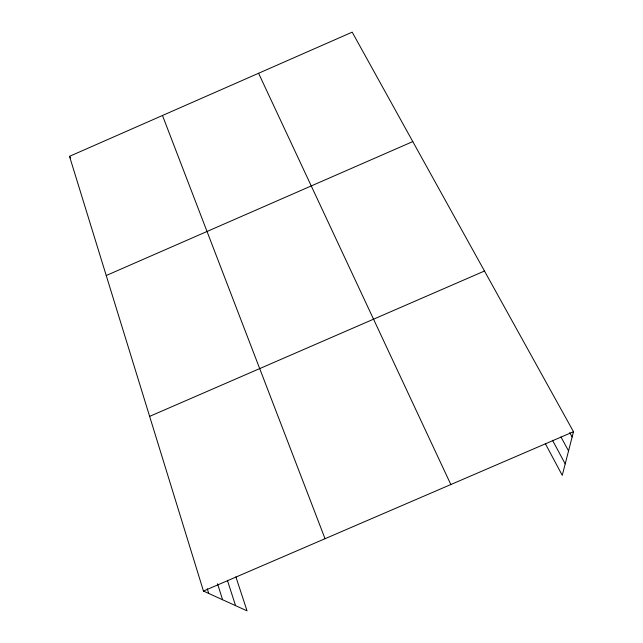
<?xml version="1.0" encoding="UTF-8"?>
<svg xmlns="http://www.w3.org/2000/svg" width="643" height="643" viewBox="0 0 643 643"><rect width="100%" height="100%" fill="white"/><g stroke="black" fill="none" stroke-linecap="round" stroke-linejoin="round"><path stroke-width="0.96" d="M235.893 576.867L247.041 610.85L203.461 591.054L69.508 156.337L352.179 32.15L573.492 431.726L562.255 475.338L545.328 443.63M106.232 275.517L412.79 141.581M149.634 416.375L484.484 271.024M203.461 591.054L573.492 431.726M69.508 156.337L70.69 157.897M569.738 432.651L572.133 436.999M560.961 436.959L568.549 450.896M552.498 440.278L565.205 463.868M258.582 73.27L450.839 484.533M162.478 115.491L325.036 538.705M227.373 580.267L235.563 605.642M217.535 583.764L222.599 599.75M207.255 588.731L208.718 593.441"/></g></svg>
